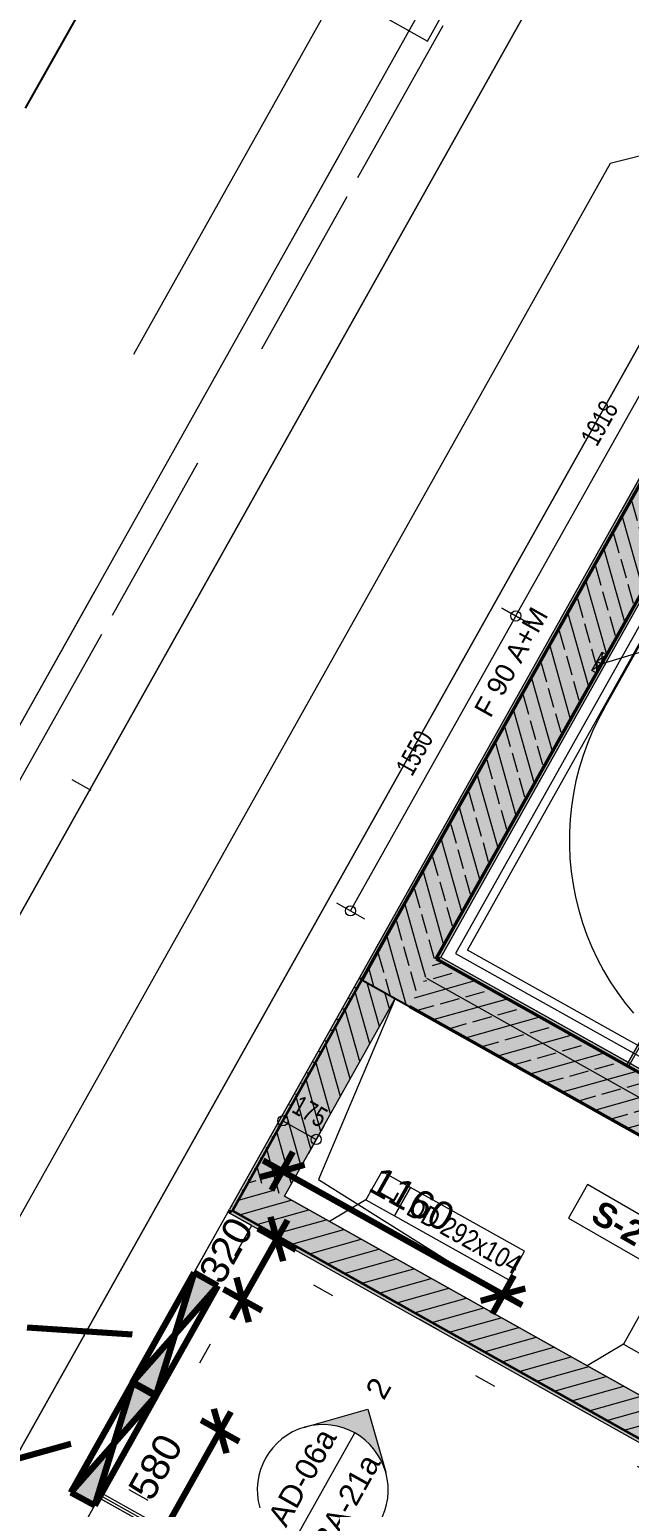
# Model space of a CAD drawing. Header units: metres. Extents: x -36 to 59, y 39 to 183.
# Drawn here: x 4.84 to 7.59, y 149.13 to 155.91 of the extents above; entities that cross this region are included whole.
import ezdxf

# ---------------------------------------------------------------- set-up
doc = ezdxf.new("R2010")
doc.units = ezdxf.units.M
doc.header["$MEASUREMENT"] = 0
for name, pattern in [('Punktlinie', [0.0035, 0, -0.0035]), ('Punktlinie_ eng', [0.00075, 0, -0.00075]), ('Strichlinie', [0.004, 0.003, -0.001]), ('Strichlinie-unter-Schnitt', [0.0024, 0.0016, -0.0008]), ('Strichlinie-über-Schnitt', [0.0023, 0.0008, -0.0015]), ('Strichlinie_ eng', [0.0023, 0.0015, -0.0008]), ('Strichpunktlinie', [0.006703, 0.003528, -0.001764, 0, -0.001411])]:
    doc.linetypes.add(name, pattern=pattern)
for name, color, linetype in [('00  Raster', 7, 'Continuous'), ('10  Decken', 7, 'Continuous'), ('10  Fassade', 7, 'Continuous'), ('10  Treppen + Rampen', 7, 'Continuous'), ('10  Wand Massiv', 7, 'Continuous'), ('10  Wand Massiv_Schnittschraffur', 7, 'Continuous'), ('20  Absturzsicherung', 7, 'Continuous'), ('20  Boden Aufbauten', 7, 'Continuous'), ('20  Dach Aufbauten', 7, 'Continuous'), ('20  Decke Abhangdecke', 7, 'Continuous'), ('40  Text Brandschutz', 7, 'Continuous'), ('40 Text Ausbau 1_50', 7, 'Continuous'), ('50  NUF - Raumstempel', 7, 'Continuous'), ('50  NUF - Raumstempel - Schächte', 7, 'Continuous'), ('BAE-SUD-Bem', 7, 'Continuous'), ('BAE-SUD-DD', 7, 'Continuous'), ('BAE-SUD-Text', 7, 'Continuous'), ('EPS-SUD-BD', 7, 'Continuous'), ('EPS-SUD-Bem', 7, 'Continuous'), ('EPS-SUD-DD', 7, 'Continuous'), ('EPS-SUD-Text', 7, 'Continuous'), ('Neubau_10  Treppen + Rampen', 7, 'Continuous'), ('Neubau_20  Boden Aufbauten', 7, 'Continuous'), ('Neubau_20  Decke Abhangdecke', 7, 'Continuous'), ('Neubau_20  Möbel', 7, 'Continuous'), ('Neubau_20  Wand Leichtbau', 7, 'Continuous'), ('Neubau_40 Text Ausbau 1_50', 7, 'Continuous')]:
    doc.layers.add(name, color=color, linetype=linetype)
doc.styles.add('ERSTELLTER_STIL_1', font='')
doc.styles.add('ERSTELLTER_STIL_2', font='')
doc.styles.add('ERSTELLTER_STIL_3', font='')
doc.styles.get('ERSTELLTER_STIL_1').set_extended_font_data('Arial')
doc.styles.get('ERSTELLTER_STIL_2').set_extended_font_data('Arial', bold=True)
doc.styles.get('ERSTELLTER_STIL_3').set_extended_font_data('Arial Narrow')
pattern_1 = [(87.605446, (0, 0), (-0.02497817, 0.001044517), [0, -0.025])]
pattern_2 = [(285.73796, (0, 0), (0.11550147, 0.03254858), []), (285.73796, (0.05775, 0.01627), (0.11550147, 0.03254858), [0.09, -0.03])]
pattern_3 = [(15.737956, (0, 0), (-0.017630478, 0.062563295), [])]

msp = doc.modelspace()

# ---------------------------------------------------------------- hatches: boundary and pattern name
at = {"layer": '10  Treppen + Rampen', "linetype": 'Continuous', "lineweight": 0, "ltscale": 1000, "true_color": 0x000000}
for points in [[(5.5101, 149.9265), (5.7064, 150.1489), (5.5973, 150.21)], [(5.4229, 149.6429), (5.5101, 149.9265), (5.3138, 149.704)], [(5.2291, 149.4248), (5.4253, 149.6473), (5.3163, 149.7084)], [(5.1419, 149.1413), (5.2291, 149.4248), (5.0328, 149.2023)]]:
    msp.add_hatch(color=18, dxfattribs=at).paths.add_polyline_path(points)
at = {"layer": '10  Wand Massiv_Schnittschraffur', "linetype": 'Continuous', "lineweight": 13}
for points in [[(8.2287, 154.9062), (6.3541, 151.5606), (6.3741, 151.5657), (8.2418, 154.8989)], [(6.7068, 151.6496), (6.7079, 151.6499), (8.2228, 154.3536), (8.0047, 154.4758), (6.4894, 151.7714)], [(6.7279, 151.6549), (8.2285, 154.3332), (8.2155, 154.3405), (6.7148, 151.6623)], [(6.4894, 151.7714), (6.3741, 151.5657), (6.7068, 151.6496)], [(6.3672, 151.5533), (6.5853, 151.4311), (6.7075, 151.6492), (6.7068, 151.6496), (6.3741, 151.5657)], [(6.5853, 151.4311), (11.3835, 148.7426), (11.5057, 148.9607), (6.7075, 151.6492)], [(6.7079, 151.6499), (6.7068, 151.6496), (6.7075, 151.6492)], [(6.7079, 151.6499), (6.7075, 151.6492), (6.7206, 151.6418), (6.7279, 151.6549)], [(6.7079, 151.6499), (6.7279, 151.6549), (6.7148, 151.6623)], [(6.7206, 151.6418), (11.5057, 148.9607), (11.513, 148.9738), (6.7279, 151.6549)], [(6.3741, 151.5657), (6.3541, 151.5606), (6.3672, 151.5533)]]:
    msp.add_hatch(color=1, dxfattribs=at).paths.add_polyline_path(points)
at = {"layer": '10  Wand Massiv_Schnittschraffur', "linetype": 'Continuous', "lineweight": 13, "true_color": 0x000100}
h = msp.add_hatch(dxfattribs=at)
h.set_pattern_fill('Gips_0002', color=98, style=0, pattern_type=2)
h.set_pattern_definition(pattern_1)
h.paths.add_polyline_path([(8.2287, 154.9062), (6.3541, 151.5606), (6.3741, 151.5657), (8.2418, 154.8989)])
h = msp.add_hatch(dxfattribs=at)
h.set_pattern_fill('Beton__Stahlbeton_0002', color=98, style=0, pattern_type=2)
h.set_pattern_definition(pattern_2)
h.paths.add_polyline_path([(6.7068, 151.6496), (6.7079, 151.6499), (8.2228, 154.3536), (8.0047, 154.4758), (6.4894, 151.7714)])
h = msp.add_hatch(dxfattribs=at)
h.set_pattern_fill('Gips_0002', color=98, style=0, pattern_type=2)
h.set_pattern_definition(pattern_1)
h.paths.add_polyline_path([(6.7279, 151.6549), (8.2285, 154.3332), (8.2155, 154.3405), (6.7148, 151.6623)])
h = msp.add_hatch(dxfattribs=at)
h.set_pattern_fill('Beton__Stahlbeton_0002', color=98, style=0, pattern_type=2)
h.set_pattern_definition(pattern_2)
h.paths.add_polyline_path([(6.4894, 151.7714), (6.3741, 151.5657), (6.7068, 151.6496)])
h = msp.add_hatch(dxfattribs=at)
h.set_pattern_fill('Beton__Stahlbeton_0002', color=98, style=0, pattern_type=2)
h.set_pattern_definition(pattern_2)
h.paths.add_polyline_path([(6.3672, 151.5533), (6.5853, 151.4311), (6.7075, 151.6492), (6.7068, 151.6496), (6.3741, 151.5657)])
h = msp.add_hatch(dxfattribs=at)
h.set_pattern_fill('Beton__Stahlbeton_0002', color=98, style=0, pattern_type=2)
h.set_pattern_definition([(195.73796, (0, 0), (-0.03254858, 0.11550147), []), (195.73796, (0.01627, -0.05775), (-0.03254858, 0.11550147), [0.09, -0.03])])
h.paths.add_polyline_path([(6.5853, 151.4311), (11.3835, 148.7426), (11.5057, 148.9607), (6.7075, 151.6492)])
h = msp.add_hatch(dxfattribs=at)
h.set_pattern_fill('Beton__Stahlbeton_0002', color=98, style=0, pattern_type=2)
h.set_pattern_definition(pattern_2)
h.paths.add_polyline_path([(6.7079, 151.6499), (6.7068, 151.6496), (6.7075, 151.6492)])
h = msp.add_hatch(dxfattribs=at)
h.set_pattern_fill('Gips_0002', color=98, style=0, pattern_type=2)
h.set_pattern_definition(pattern_1)
h.paths.add_polyline_path([(6.7079, 151.6499), (6.7075, 151.6492), (6.7206, 151.6418), (6.7279, 151.6549)])
h = msp.add_hatch(dxfattribs=at)
h.set_pattern_fill('Gips_0002', color=98, style=0, pattern_type=2)
h.set_pattern_definition(pattern_1)
h.paths.add_polyline_path([(6.7079, 151.6499), (6.7279, 151.6549), (6.7148, 151.6623)])
h = msp.add_hatch(dxfattribs=at)
h.set_pattern_fill('Gips_0002', color=98, style=0, pattern_type=2)
h.set_pattern_definition(pattern_1)
h.paths.add_polyline_path([(6.7206, 151.6418), (11.5057, 148.9607), (11.513, 148.9738), (6.7279, 151.6549)])
at = {"layer": '10  Wand Massiv_Schnittschraffur', "linetype": 'Continuous', "lineweight": 18}
for points in [[(6.3541, 151.5606), (5.7602, 150.5006), (5.7733, 150.4933), (6.3672, 151.5533)], [(6.0115, 150.5604), (6.5199, 151.4677), (6.3672, 151.5533), (5.8588, 150.646)], [(5.8588, 150.646), (5.7733, 150.4933), (6.0115, 150.5604)], [(6.0115, 150.5604), (5.7733, 150.4933), (5.926, 150.4078)], [(8.5589, 149.1331), (6.0115, 150.5604), (5.926, 150.4078), (8.4734, 148.9805)], [(5.7602, 150.5006), (5.7529, 150.4876), (5.7733, 150.4933)], [(5.7529, 150.4876), (5.766, 150.4802), (5.7733, 150.4933)], [(5.766, 150.4802), (8.6187, 148.8818), (8.626, 148.8949), (5.7733, 150.4933)]]:
    msp.add_hatch(color=171, dxfattribs=at).paths.add_polyline_path(points)
at = {"layer": '10  Wand Massiv_Schnittschraffur', "linetype": 'Continuous', "lineweight": 13, "true_color": 0x000100}
h = msp.add_hatch(dxfattribs=at)
h.set_pattern_fill('Gips_0002', color=98, style=0, pattern_type=2)
h.set_pattern_definition(pattern_1)
h.paths.add_polyline_path([(6.3541, 151.5606), (5.7602, 150.5006), (5.7733, 150.4933), (6.3672, 151.5533)])
h = msp.add_hatch(dxfattribs=at)
h.set_pattern_fill('MW_Kalksandstein_0002', color=98, style=0, pattern_type=2)
h.set_pattern_definition([(285.737956, (0, 0), (0.062563295, 0.017630478), [])])
h.paths.add_polyline_path([(6.0115, 150.5604), (6.5199, 151.4677), (6.3672, 151.5533), (5.8588, 150.646)])
h = msp.add_hatch(dxfattribs=at)
h.set_pattern_fill('Gips_0002', color=98, style=0, pattern_type=2)
h.set_pattern_definition(pattern_1)
h.paths.add_polyline_path([(6.3741, 151.5657), (6.3541, 151.5606), (6.3672, 151.5533)])
h = msp.add_hatch(dxfattribs=at)
h.set_pattern_fill('MW_Kalksandstein_0002', color=98, style=0, pattern_type=2)
h.set_pattern_definition(pattern_3)
h.paths.add_polyline_path([(5.8588, 150.646), (5.7733, 150.4933), (6.0115, 150.5604)])
h = msp.add_hatch(dxfattribs=at)
h.set_pattern_fill('MW_Kalksandstein_0002', color=98, style=0, pattern_type=2)
h.set_pattern_definition(pattern_3)
h.paths.add_polyline_path([(6.0115, 150.5604), (5.7733, 150.4933), (5.926, 150.4078)])
h = msp.add_hatch(dxfattribs=at)
h.set_pattern_fill('MW_Kalksandstein_0002', color=98, style=0, pattern_type=2)
h.set_pattern_definition(pattern_3)
h.paths.add_polyline_path([(8.5589, 149.1331), (6.0115, 150.5604), (5.926, 150.4078), (8.4734, 148.9805)])
h = msp.add_hatch(dxfattribs=at)
h.set_pattern_fill('Gips_0002', color=98, style=0, pattern_type=2)
h.set_pattern_definition(pattern_1)
h.paths.add_polyline_path([(5.7602, 150.5006), (5.7529, 150.4876), (5.7733, 150.4933)])
h = msp.add_hatch(dxfattribs=at)
h.set_pattern_fill('Gips_0002', color=98, style=0, pattern_type=2)
h.set_pattern_definition(pattern_1)
h.paths.add_polyline_path([(5.7529, 150.4876), (5.766, 150.4802), (5.7733, 150.4933)])
h = msp.add_hatch(dxfattribs=at)
h.set_pattern_fill('Gips_0002', color=98, style=0, pattern_type=2)
h.set_pattern_definition(pattern_1)
h.paths.add_polyline_path([(5.766, 150.4802), (8.6187, 148.8818), (8.626, 148.8949), (5.7733, 150.4933)])
at = {"layer": 'Neubau_40 Text Ausbau 1_50', "linetype": 'Continuous', "lineweight": 0, "true_color": 0x000000}
msp.add_hatch(color=18, dxfattribs=at).paths.add_polyline_path([(6.1059, 149.5018, -0.414214), (6.476, 149.2944), (6.3947, 149.5831)])

# ---------------------------------------------------------------- linework, layer by layer
at = {"layer": '00  Raster', "color": 5, "linetype": 'Strichpunktlinie', "lineweight": 13, "ltscale": 1000}
msp.add_line((-17.9562, 112.8782), (7.5682, 158.4329), dxfattribs=at)
at = {"layer": '00  Raster', "color": 7, "linetype": 'Strichpunktlinie', "lineweight": 13, "ltscale": 1000}
msp.add_line((15.6778, 146.5085), (-4.1154, 157.5987), dxfattribs=at)
at = {"layer": '10  Decken', "color": 7, "linetype": 'Strichpunktlinie', "lineweight": 13, "ltscale": 1000}
msp.add_line((8.2716, 152.3948), (7.5799, 151.1604), dxfattribs=at)
at = {"layer": '10  Decken', "color": 7, "linetype": 'Continuous', "lineweight": 13, "ltscale": 1000, "flags": 128}
msp.add_lwpolyline([(6.7075, 151.6492), (7.7108, 151.087), (8.4024, 152.3215), (8.5682, 152.2286), (8.7001, 152.4642), (8.5344, 152.557), (9.226, 153.7915), (8.2228, 154.3536)], close=True, dxfattribs=at)
at = {"layer": '10  Decken', "color": 7, "linetype": 'Punktlinie', "lineweight": 13, "ltscale": 1000, "flags": 128}
for points in [[(11.5057, 148.9607), (6.7075, 151.6492), (8.2228, 154.3536), (13.021, 151.6652)], [(8.5589, 149.1331), (9.0673, 150.0404), (6.5199, 151.4677), (6.0115, 150.5604)]]:
    msp.add_lwpolyline(points, close=True, dxfattribs=at)
at = {"layer": '10  Decken', "color": 7, "linetype": 'Strichlinie-unter-Schnitt', "lineweight": 18, "ltscale": 1000, "flags": 128}
for points in [[(8.2716, 152.3948), (7.5799, 151.1604)], [(8.2803, 152.3899), (7.5886, 151.1555)], [(7.5886, 151.1555), (7.5799, 151.1604)], [(7.7544, 151.0626), (7.5886, 151.1555)]]:
    msp.add_lwpolyline(points, dxfattribs=at)
at = {"layer": '10  Treppen + Rampen', "color": 7, "linetype": 'Strichlinie_ eng', "lineweight": 13, "ltscale": 1000}
msp.add_arc((8.5374, 152.1942), 1.22, 150.19153, 240.37348, dxfattribs=at)
at = {"layer": '10  Wand Massiv', "color": 7, "linetype": 'Continuous', "lineweight": 50, "ltscale": 1000}
for p, q in [((8.0047, 154.4758), (6.4894, 151.7714)), ((6.7079, 151.6499), (8.2228, 154.3536)), ((6.4894, 151.7714), (6.3741, 151.5657)), ((6.7075, 151.6492), (6.7079, 151.6499)), ((6.7075, 151.6492), (6.7206, 151.6418)), ((6.7075, 151.6492), (6.7206, 151.6418)), ((11.5057, 148.9607), (6.7206, 151.6418)), ((6.3672, 151.5533), (6.3741, 151.5657))]:
    msp.add_line(p, q, dxfattribs=at)
at = {"layer": '10  Wand Massiv', "color": 7, "linetype": 'Continuous', "lineweight": 35, "ltscale": 1000}
for p, q in [((6.3672, 151.5533), (5.8588, 150.646)), ((5.8588, 150.646), (5.7733, 150.4933)), ((5.8588, 150.646), (5.7733, 150.4933)), ((5.7733, 150.4933), (5.926, 150.4078)), ((5.926, 150.4078), (8.4734, 148.9805))]:
    msp.add_line(p, q, dxfattribs=at)
at = {"layer": '10  Wand Massiv', "color": 7, "linetype": 'Continuous', "lineweight": 13, "ltscale": 1000, "flags": 128}
for points in [[(8.2287, 154.9062), (6.3541, 151.5606)], [(6.7279, 151.6549), (8.2285, 154.3332)], [(11.513, 148.9738), (6.7279, 151.6549)], [(6.3541, 151.5606), (5.7602, 150.5006)], [(6.3541, 151.5606), (6.3672, 151.5533)], [(6.3541, 151.5606), (6.3672, 151.5533)], [(6.0115, 150.5604), (6.5199, 151.4677)], [(8.5589, 149.1331), (6.0115, 150.5604)], [(5.7529, 150.4876), (5.7602, 150.5006)], [(5.7529, 150.4876), (8.6318, 148.8745)]]:
    msp.add_lwpolyline(points, dxfattribs=at)
at = {"layer": '10  Wand Massiv', "color": 7, "linetype": 'Continuous', "lineweight": 25, "ltscale": 1000, "flags": 128}
for points in [[(6.3672, 151.5533), (6.5853, 151.4311)], [(6.3672, 151.5533), (6.5199, 151.4677)]]:
    msp.add_lwpolyline(points, dxfattribs=at)
at = {"layer": '10  Wand Massiv', "color": 7, "linetype": 'Continuous', "lineweight": 50, "ltscale": 1000, "flags": 128}
msp.add_lwpolyline([(6.5853, 151.4311), (11.3835, 148.7426)], dxfattribs=at)
at = {"layer": '20  Absturzsicherung', "color": 7, "linetype": 'Continuous', "lineweight": 18, "ltscale": 1000}
for p, q in [((8.2477, 154.2651), (6.796, 151.6741)), ((6.8504, 151.6894), (8.2631, 154.2107)), ((8.0247, 151.0315), (6.8504, 151.6894)), ((6.796, 151.6741), (8.0051, 150.9966))]:
    msp.add_line(p, q, dxfattribs=at)
at = {"layer": '20  Boden Aufbauten', "color": 7, "linetype": 'Continuous', "lineweight": 13, "ltscale": 1000, "flags": 128}
msp.add_lwpolyline([(7.5799, 151.1604), (8.2691, 152.3904), (8.406, 152.6347), (9.0952, 153.8648), (8.2228, 154.3536), (6.7075, 151.6492)], close=True, dxfattribs=at)
at = {"layer": '20  Decke Abhangdecke', "color": 7, "linetype": 'Strichlinie-unter-Schnitt', "lineweight": 18, "ltscale": 1000}
for p, q in [((5.1739, 149.1986), (5.1617, 149.1768)), ((7.922, 147.6588), (5.1739, 149.1986)), ((7.9316, 147.6248), (5.1617, 149.1768))]:
    msp.add_line(p, q, dxfattribs=at)
at = {"layer": '20  Decke Abhangdecke', "color": 7, "linetype": 'Strichpunktlinie', "lineweight": 13, "ltscale": 1000}
msp.add_line((7.9268, 147.6418), (5.1678, 149.1877), dxfattribs=at)
at = {"layer": '20  Decke Abhangdecke', "color": 7, "linetype": 'Strichlinie-über-Schnitt', "lineweight": 13, "ltscale": 1000, "flags": 128}
msp.add_lwpolyline([(-3.086, 138.3949), (-0.3976, 143.1931), (7.3866, 157.0858), (8.5469, 156.4357), (8.9569, 156.206), (5.7529, 150.4876), (4.5186, 148.2848), (4.4575, 148.1757), (-4.1308, 132.8478), (-4.1552, 132.8041), (-6.6594, 128.3347), (-8.2298, 129.2145)], close=True, dxfattribs=at)
at = {"layer": '40  Text Brandschutz', "color": 6, "linetype": 'Continuous', "lineweight": 18, "ltscale": 1000}
for p, q in [((8.622, 155.5776), (7.5043, 155.2966)), ((7.5043, 155.2966), (-2.5256, 137.4032))]:
    msp.add_line(p, q, dxfattribs=at)
at = {"layer": '50  NUF - Raumstempel', "color": 7, "linetype": 'Strichlinie', "lineweight": 13, "ltscale": 1000, "flags": 128}
msp.add_lwpolyline([(8.2285, 154.3332), (9.5546, 153.5902), (11.6832, 152.3975), (11.6906, 152.4106), (13.0079, 151.6725), (11.4999, 148.9812), (6.7279, 151.6549)], close=True, dxfattribs=at)
at = {"layer": '50  NUF - Raumstempel - Schächte', "color": 7, "linetype": 'Continuous', "lineweight": 13, "ltscale": 1000}
for p, q in [((7.4014, 150.6136), (7.313, 150.4605)), ((7.9624, 150.2897), (7.4014, 150.6136)), ((7.313, 150.4605), (7.874, 150.1366))]:
    msp.add_line(p, q, dxfattribs=at)
at = {"layer": 'BAE-SUD-Bem', "color": 9, "linetype": 'Continuous', "lineweight": 18, "ltscale": 1000}
for p, q in [((5.9687, 150.8421), (6.0408, 150.9707)), ((6.0047, 150.9064), (6.1574, 150.8209)), ((6.1934, 150.8852), (6.1214, 150.7566)), ((6.1579, 150.8206), (6.1583, 150.8204))]:
    msp.add_line(p, q, dxfattribs=at)
for centre in [(6.0047, 150.9064), (6.1574, 150.8209)]:
    msp.add_circle(centre, 0.0234, dxfattribs=at)
at = {"layer": 'BAE-SUD-DD', "color": 9, "linetype": 'Strichlinie', "lineweight": 18, "ltscale": 1000, "flags": 128}
for points in [[(6.0115, 150.5604), (8.5589, 149.1331), (9.0673, 150.0404), (6.5199, 151.4677)], [(6.0115, 150.5604), (6.5199, 151.4677), (6.1674, 150.6367), (8.5589, 149.1331)]]:
    msp.add_lwpolyline(points, close=True, dxfattribs=at)
at = {"layer": 'BAE-SUD-Text', "color": 9, "linetype": 'Continuous', "lineweight": 18, "ltscale": 1000}
for p, q in [((6.3852, 150.5436), (6.2188, 150.4443)), ((7.5653, 149.8823), (7.3989, 149.7831))]:
    msp.add_line(p, q, dxfattribs=at)
at = {"layer": 'BAE-SUD-Text', "color": 7, "linetype": 'Continuous', "lineweight": 100, "ltscale": 1000}
for p, q in [((5.3138, 149.704), (5.5973, 150.21)), ((5.5973, 150.21), (5.4229, 149.6429)), ((5.7064, 150.1489), (5.5973, 150.21)), ((5.5973, 150.21), (5.7064, 150.1489)), ((5.3138, 149.704), (5.7064, 150.1489)), ((5.7064, 150.1489), (5.4229, 149.6429)), ((5.0328, 149.2023), (5.3163, 149.7084)), ((5.3163, 149.7084), (5.1419, 149.1413)), ((5.4229, 149.6429), (5.3138, 149.704)), ((5.3138, 149.704), (5.4229, 149.6429)), ((5.4253, 149.6473), (5.3163, 149.7084)), ((5.3163, 149.7084), (5.4253, 149.6473)), ((5.0328, 149.2023), (5.4253, 149.6473)), ((5.4253, 149.6473), (5.1419, 149.1413)), ((5.1419, 149.1413), (5.0328, 149.2023)), ((5.0328, 149.2023), (5.1419, 149.1413))]:
    msp.add_line(p, q, dxfattribs=at)
at = {"layer": 'BAE-SUD-Text', "color": 9, "linetype": 'Continuous', "lineweight": 18, "ltscale": 1000, "flags": 128}
for points in [[(6.516, 150.4703), (6.5894, 150.6011), (6.4585, 150.6745), (6.3852, 150.5436)], [(7.0395, 150.177), (7.1128, 150.3079), (6.5894, 150.6011), (6.516, 150.4703)], [(7.6962, 149.809), (7.7695, 149.9399), (7.6387, 150.0132), (7.5653, 149.8823)]]:
    msp.add_lwpolyline(points, close=True, dxfattribs=at)
at = {"layer": 'DEFPOINTS', "color": 255, "linetype": 'Continuous', "lineweight": 18, "ltscale": 1000}
for p, q in [((7.0723, 153.2215), (7.0724, 153.2215)), ((7.4652, 153.0014), (7.4652, 153.0014)), ((7.4652, 153.0014), (7.4652, 153.0014)), ((6.7076, 151.6492), (6.7076, 151.6492))]:
    msp.add_line(p, q, dxfattribs=at)
at = {"layer": 'DEFPOINTS', "color": 9, "linetype": 'Continuous', "lineweight": 18, "ltscale": 1000}
for p, q in [((6.3672, 151.5533), (6.3672, 151.5533)), ((6.5199, 151.4677), (6.5199, 151.4678)), ((6.1574, 150.8209), (6.1575, 150.8209))]:
    msp.add_line(p, q, dxfattribs=at)
at = {"layer": 'EPS-SUD-BD', "color": 7, "linetype": 'Continuous', "lineweight": 100, "ltscale": 1000}
for p, q in [((5.3138, 149.9265), (4.8326, 149.9591)), ((5.0328, 149.4248), (4.3013, 149.2194))]:
    msp.add_line(p, q, dxfattribs=at)
at = {"layer": 'EPS-SUD-BD', "color": 255, "linetype": 'Continuous', "lineweight": 18, "ltscale": 1000, "flags": 128}
msp.add_lwpolyline([(6.7409, 155.9885), (6.4792, 156.1351), (6.4059, 156.0043), (6.6676, 155.8576)], close=True, dxfattribs=at)
at = {"layer": 'EPS-SUD-Bem', "color": 255, "linetype": 'Continuous', "lineweight": 18, "ltscale": 1000}
for p, q in [((7.0726, 153.2219), (8.0094, 154.8939)), ((7.1367, 153.1855), (7.008, 153.2575)), ((7.008, 153.2575), (7.1367, 153.1855)), ((6.3149, 151.8697), (7.0721, 153.2211)), ((6.2504, 151.9053), (6.379, 151.8333))]:
    msp.add_line(p, q, dxfattribs=at)
for centre in [(7.0723, 153.2215), (7.0723, 153.2215), (6.3147, 151.8693)]:
    msp.add_circle(centre, 0.0234, dxfattribs=at)
at = {"layer": 'EPS-SUD-DD', "color": 255, "linetype": 'Strichlinie', "lineweight": 18, "ltscale": 1000}
for p, q in [((7.4887, 153.0433), (7.4443, 153.0131)), ((7.4677, 153.055), (7.4652, 153.0014)), ((7.4652, 153.0014), (7.4208, 152.9712)), ((7.4443, 153.0131), (7.4417, 152.9595))]:
    msp.add_line(p, q, dxfattribs=at)
at = {"layer": 'EPS-SUD-DD', "color": 7, "linetype": 'Continuous', "lineweight": 100, "ltscale": 1000}
for p, q in [((5.9529, 150.5888), (6.0507, 150.7633)), ((6.0018, 150.6761), (5.8997, 150.6473)), ((7.101, 150.0602), (5.9145, 150.7249)), ((6.0018, 150.6761), (5.9529, 150.5888)), ((6.0018, 150.6761), (6.1039, 150.7048)), ((5.7713, 149.9979), (6.0253, 150.4513)), ((5.8892, 150.413), (6.0637, 150.3152)), ((5.9765, 150.3641), (5.8892, 150.413)), ((5.9765, 150.3641), (5.9477, 150.4662)), ((5.9765, 150.3641), (6.0052, 150.262)), ((6.9649, 150.0218), (7.0626, 150.1963)), ((5.7329, 150.134), (5.9074, 150.0363)), ((5.8202, 150.0852), (5.7329, 150.134)), ((5.8202, 150.0852), (5.7914, 150.1872)), ((7.0138, 150.109), (7.1158, 150.1378)), ((5.8202, 150.0852), (5.8489, 149.9831)), ((7.0138, 150.109), (6.9117, 150.0803)), ((7.0138, 150.109), (6.9649, 150.0218)), ((5.717, 149.4839), (5.6882, 149.586)), ((5.7659, 149.5711), (5.3846, 148.8906)), ((5.6297, 149.5328), (5.8042, 149.435)), ((5.717, 149.4839), (5.6297, 149.5328)), ((5.717, 149.4839), (5.7458, 149.3818))]:
    msp.add_line(p, q, dxfattribs=at)
at = {"layer": 'EPS-SUD-DD', "color": 255, "linetype": 'Strichlinie', "lineweight": 18, "ltscale": 1000, "flags": 128}
for points in [[(7.4652, 153.0014), (7.4443, 153.0131), (7.4677, 153.055), (7.4887, 153.0433)], [(7.4417, 152.9595), (7.4208, 152.9712), (7.4443, 153.0131), (7.4652, 153.0014)]]:
    msp.add_lwpolyline(points, close=True, dxfattribs=at)
at = {"layer": 'EPS-SUD-Text', "color": 255, "linetype": 'Continuous', "lineweight": 18, "ltscale": 1000}
msp.add_line((7.4652, 153.0014), (7.9057, 153.1357), dxfattribs=at)
at = {"layer": 'Neubau_10  Treppen + Rampen', "color": 7, "linetype": 'Strichlinie_ eng', "lineweight": 13, "ltscale": 1000}
msp.add_line((7.4789, 152.8007), (7.6435, 153.0945), dxfattribs=at)
at = {"layer": 'Neubau_20  Boden Aufbauten', "color": 7, "linetype": 'Continuous', "lineweight": 13, "ltscale": 1000, "flags": 128}
for points in [[(-8.3577, 128.9862), (-8.096, 128.8395), (7.1144, 155.9862), (4.0389, 157.7094), (4.6255, 158.7563), (1.6945, 160.3985), (1.6556, 160.3291), (1.3067, 160.5246), (1.3908, 160.6747), (1.1415, 160.8144), (-12.0312, 137.3031), (-11.7825, 137.1637), (-11.7642, 137.1964), (-5.6705, 133.7822)], [(-7.0247, 128.2966), (-6.6757, 128.1011), (-3.6769, 133.4532), (-3.6551, 133.441), (-2.0726, 136.2653), (-2.0944, 136.2776), (-2.0333, 136.3866), (2.6602, 133.7568), (2.6418, 133.7241), (2.9123, 133.5726), (2.9307, 133.6053), (2.9777, 133.6893), (11.1047, 148.1939), (8.9193, 149.4184), (8.626, 148.8949), (5.7733, 150.4933), (9.0226, 156.2925), (8.7478, 156.4465), (-2.4434, 136.4731), (-4.0259, 133.6487)]]:
    msp.add_lwpolyline(points, close=True, dxfattribs=at)
at = {"layer": 'Neubau_20  Boden Aufbauten', "color": 253, "linetype": 'Continuous', "lineweight": 18, "ltscale": 1000, "true_color": 0x9f9f9f, "flags": 128}
msp.add_lwpolyline([(-2.0813, 139.5743), (-13.3275, 119.5028), (-12.2806, 118.9162), (8.7478, 156.4465), (7.7009, 157.0331), (7.4392, 157.1797), (6.8527, 156.1329), (7.1144, 155.9862)], close=True, dxfattribs=at)
at = {"layer": 'Neubau_20  Decke Abhangdecke', "color": 7, "linetype": 'Continuous', "lineweight": 13, "ltscale": 1000, "flags": 128}
msp.add_lwpolyline([(0.7769, 145.5449), (7.3302, 157.2408), (7.1906, 157.319), (7.1429, 157.234), (6.7678, 157.4442), (6.8155, 157.5292), (1.7076, 160.3912)], dxfattribs=at)
at = {"layer": 'Neubau_20  Decke Abhangdecke', "color": 7, "linetype": 'Punktlinie_ eng', "lineweight": 13, "ltscale": 1000, "flags": 128}
for points in [[(5.1617, 149.1768), (7.9316, 147.6248), (8.6318, 148.8745), (5.8619, 150.4265)], [(5.2978, 149.2151), (7.8932, 147.7609), (8.4957, 148.8361), (5.9003, 150.2903)], [(5.2978, 149.2151), (7.8932, 147.7609), (8.4957, 148.8361), (5.9003, 150.2903)]]:
    msp.add_lwpolyline(points, close=True, dxfattribs=at)
at = {"layer": 'Neubau_20  Decke Abhangdecke', "color": 7, "linetype": 'Continuous', "lineweight": 13, "ltscale": 1000, "flags": 128}
msp.add_lwpolyline([(1.2879, 142.263), (5.5845, 139.8557), (5.659, 139.9887), (6.0341, 139.7785), (5.9596, 139.6455), (5.9413, 139.6128), (6.1288, 139.5077), (6.1472, 139.5405), (10.0209, 146.4541), (7.9316, 147.6248), (5.1617, 149.1768)], close=True, dxfattribs=at)
at = {"layer": 'Neubau_20  Möbel', "color": 7, "linetype": 'Continuous', "lineweight": 25, "ltscale": 1000}
msp.add_line((5.4105, 156.597), (4.824, 155.5501), dxfattribs=at)
at = {"layer": 'Neubau_20  Wand Leichtbau', "color": 7, "linetype": 'Strichlinie-über-Schnitt', "lineweight": 18, "ltscale": 1000, "flags": 128}
for points in [[(7.3876, 157.3434), (0.7769, 145.5449)], [(-0.3976, 143.1931), (7.4966, 157.2823)], [(5.7529, 150.4876), (1.1789, 142.3241)], [(5.8619, 150.4265), (5.7529, 150.4876)], [(1.2879, 142.263), (5.8619, 150.4265)]]:
    msp.add_lwpolyline(points, dxfattribs=at)
at = {"layer": 'Neubau_40 Text Ausbau 1_50', "color": 7, "linetype": 'Continuous', "lineweight": 13, "ltscale": 1000}
for p, q in [((6.1059, 149.5018), (6.3947, 149.5831)), ((6.3947, 149.5831), (6.476, 149.2944)), ((6.0406, 148.9513), (6.3339, 149.4747))]:
    msp.add_line(p, q, dxfattribs=at)
for start, end in [(105.73796, 195.73796), (15.73796, 105.73796), (285.73796, 15.73796)]:
    msp.add_arc((6.1873, 149.213), 0.3, start, end, dxfattribs=at)
for p in [(6.1059, 149.5018), (6.476, 149.2944)]:
    msp.add_point(p, dxfattribs=at)

# ---------------------------------------------------------------- texts
at = {"layer": '10  Fassade', "color": 9, "linetype": 'Continuous', "lineweight": 18, "insert": (6.129, 150.9491), "char_height": 0.09, "attachment_point": 5, "rotation": 330.73796, "style": 'ERSTELLTER_STIL_3'}
msp.add_mtext('\\A1;{\\W0.900000x;\\pqc;\\fArial Narrow|b0|i0|c0|p38;175}', dxfattribs=at)
at = {"layer": '10  Wand Massiv', "color": 7, "linetype": 'Continuous', "lineweight": 100, "char_height": 0.13, "attachment_point": 1, "style": 'ERSTELLTER_STIL_1'}
for s, insert, rotation in [('\\A1;{\\pql;\\fArial|b0|i0|c0|p38;1160}', (6.4525, 150.703), 330.73796), ('\\A1;{\\pql;\\fArial|b0|i0|c0|p38;320}', (5.6123, 150.213), 60.73796), ('\\A1;{\\pql;\\fArial|b0|i0|c0|p38;580}', (5.2893, 149.2192), 60.74287)]:
    msp.add_mtext(s, dxfattribs=dict(at, insert=insert, rotation=rotation))
at = {"layer": '20  Dach Aufbauten', "color": 9, "linetype": 'Continuous', "lineweight": 18, "char_height": 0.09, "attachment_point": 4, "style": 'ERSTELLTER_STIL_3'}
for s, insert, rotation in [('\\A1;{\\pql;\\fArial Narrow|b0|i0|c0|p38;L}', (6.4716, 150.5481), 60.73796), ('\\A1;{\\pql;\\fArial Narrow|b0|i0|c0|p38;DD 292x104}', (6.5853, 150.5189), 330.73796)]:
    msp.add_mtext(s, dxfattribs=dict(at, insert=insert, rotation=rotation))
at = {"layer": '40  Text Brandschutz', "color": 7, "linetype": 'Continuous', "lineweight": 13, "insert": (6.8772, 152.7932), "char_height": 0.09, "attachment_point": 1, "rotation": 60.73796, "style": 'ERSTELLTER_STIL_1'}
msp.add_mtext('\\A1;{\\pql;\\pt0,1;\\fArial|b0|i0|c0|p38;F 90 A+M\\fArial|b0|i0|c0|p38;\\fArial|b0|i0|c0|p38;\\fArial|b0|i0|c0|p38;\\fArial|b0|i0|c0|p38;\\fArial|b0|i0|c0|p38;\\fArial|b0|i0|c0|p38;\\fArial|b0|i0|c0|p38;\\fArial|b0|i0|c0|p38;\\fArial|b0|i0|c0|p38;\\fArial|b0|i0|c0|p38;\\fArial|b0|i0|c0|p38;\\fArial|b0|i0|c0|p38;\\fArial|b0|i0|c0|p38;\\fArial|b0|i0|c0|p38;\\fArial|b0|i0|c0|p38;\\fArial|b0|i0|c0|p38;\\fArial|b0|i0|c0|p38;\\fArial|b0|i0|c0|p38;\\fArial|b0|i0|c0|p38;\\fArial|b0|i0|c0|p38;\\fArial|b0|i0|c0|p38;\\fArial|b0|i0|c0|p38;\\fArial|b0|i0|c0|p38;\\fArial|b0|i0|c0|p38;\\fArial|b0|i0|c0|p38;\\fArial|b0|i0|c0|p38;\\fArial|b0|i0|c0|p38;\\fArial|b0|i0|c0|p38;\\fArial|b0|i0|c0|p38;\\fArial|b0|i0|c0|p38;\\fArial|b0|i0|c0|p38;\\fArial|b0|i0|c0|p38;\\fArial|b0|i0|c0|p38;\\fArial|b0|i0|c0|p38;\\fArial|b0|i0|c0|p38;\\fArial|b0|i0|c0|p38;\\fArial|b0|i0|c0|p38;\\fArial|b0|i0|c0|p38;\\fArial|b0|i0|c0|p38;\\fArial|b0|i0|c0|p38;\\fArial|b0|i0|c0|p38;\\fArial|b0|i0|c0|p38;\\fArial|b0|i0|c0|p38;\\fArial|b0|i0|c0|p38;\\fArial|b0|i0|c0|p38;\\fArial|b0|i0|c0|p38;\\fArial|b0|i0|c0|p38;}', dxfattribs=at)
at = {"layer": '40 Text Ausbau 1_50', "color": 7, "linetype": 'Continuous', "lineweight": 13, "char_height": 0.1016, "attachment_point": 4, "rotation": 60.73796, "style": 'ERSTELLTER_STIL_1'}
for s, insert in [('\\A1;{\\pql;\\fArial|b0|i0|c0|p38;2}', (6.4227, 149.6451)), ('\\A1;{\\pql;\\fArial|b0|i0|c0|p38;AD-06a}', (5.9755, 149.0617)), ('\\A1;{\\pql;\\fArial|b0|i0|c0|p38;BA-21a}', (6.1804, 148.9512))]:
    msp.add_mtext(s, dxfattribs=dict(at, insert=insert))
at = {"layer": '50  NUF - Raumstempel', "color": 255, "linetype": 'Continuous', "lineweight": 18, "char_height": 0.09, "attachment_point": 5, "rotation": 60.73794, "style": 'ERSTELLTER_STIL_3'}
for s, insert in [('\\A1;{\\W0.900000x;\\pqc;\\fArial Narrow|b0|i0|c0|p38;1918}', (7.4555, 154.1058)), ('\\A1;{\\W0.900000x;\\pqc;\\fArial Narrow|b0|i0|c0|p38;1550}', (6.6081, 152.5933))]:
    msp.add_mtext(s, dxfattribs=dict(at, insert=insert))
at = {"layer": '50  NUF - Raumstempel - Schächte', "color": 7, "linetype": 'Continuous', "lineweight": 18, "insert": (7.4651, 150.5471), "char_height": 0.1125, "attachment_point": 1, "rotation": 330, "style": 'ERSTELLTER_STIL_2'}
msp.add_mtext('\\A1;{\\pqj;\\pt0;\\fArial|b1|i0|c0|p38;S-25-L}', dxfattribs=at)

doc.saveas('drawing.dxf')
